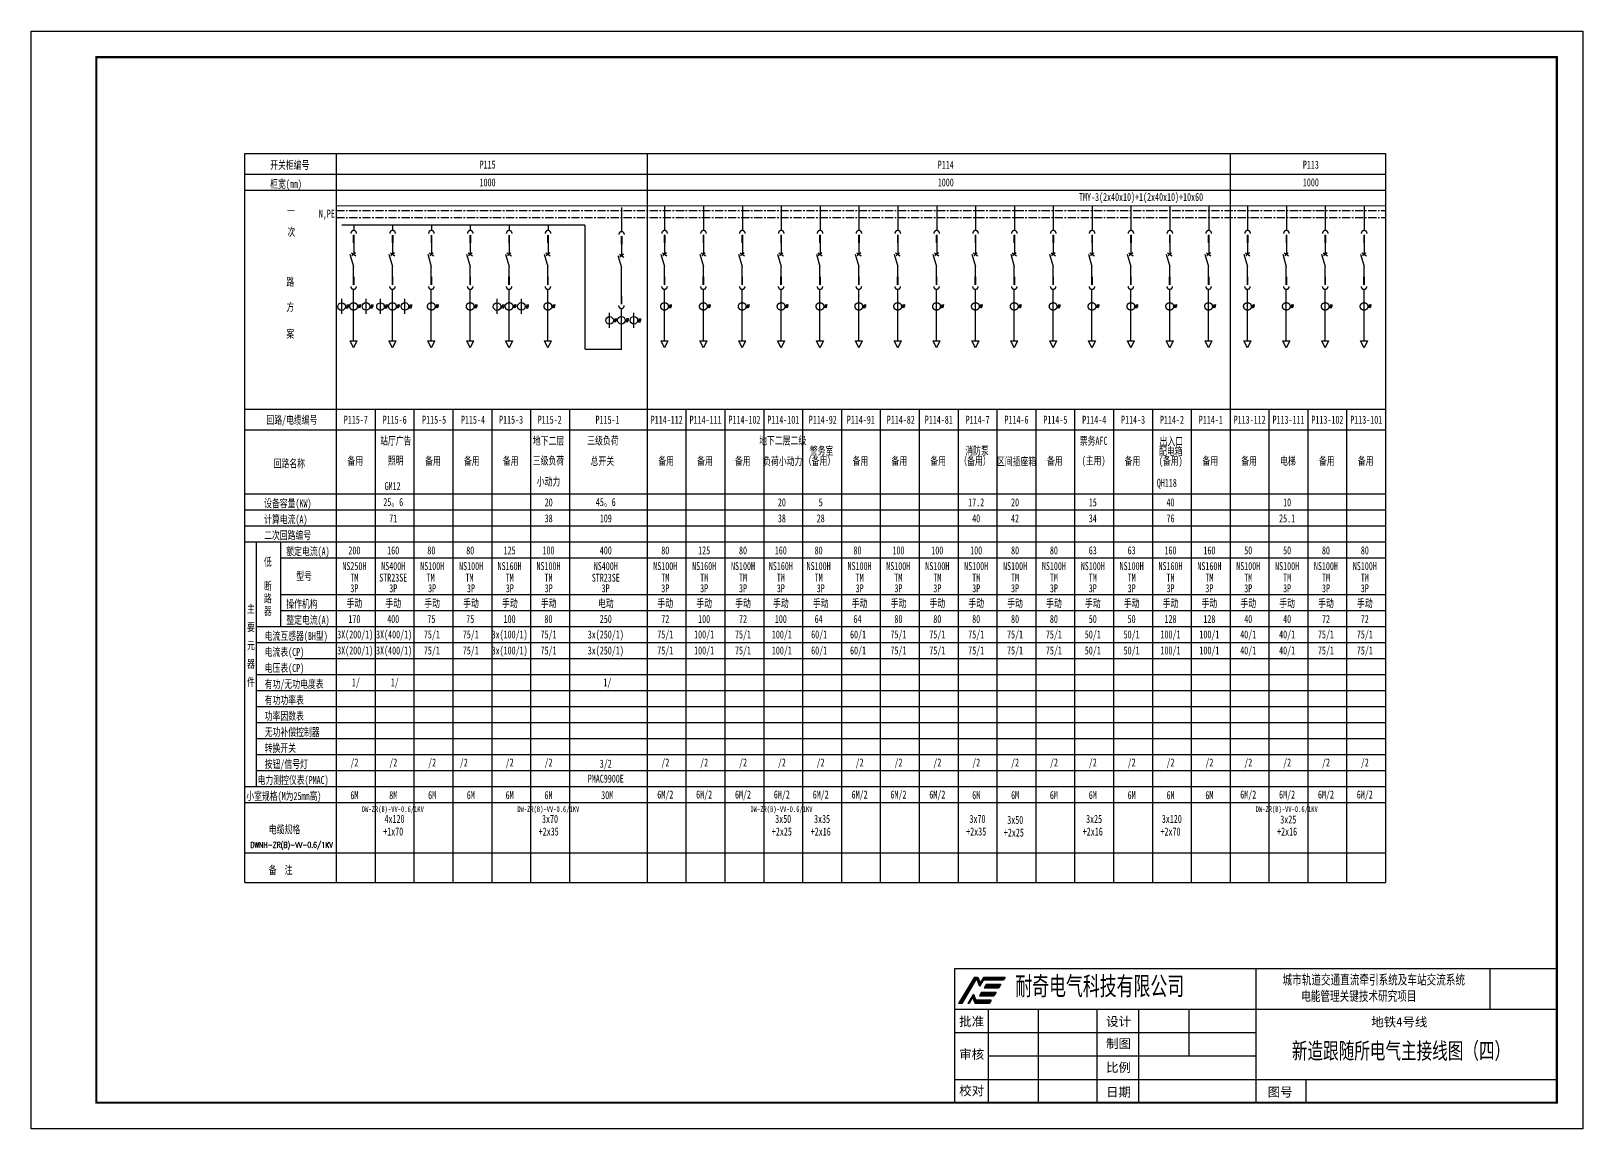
# Model space of a CAD drawing. Extents: x 686118 to 734033, y -182033 to -161883.
# Drawn here: x 710273 to 734033, y -182033 to -165233 of the extents above; entities that cross this region are included whole.
import ezdxf
from ezdxf.enums import TextEntityAlignment as Align

# ---------------------------------------------------------------- set-up
doc = ezdxf.new("R2010")
doc.units = 0
doc.header["$LTSCALE"] = 100
doc.header["$MEASUREMENT"] = 0
for name, pattern in [('ACAD_ISO03W100', [30, 12, -18]), ('CENTER', [2, 1.25, -0.25, 0.25, -0.25]), ('CONTINOUS', [2.5, 1.25, 0.25, 0.25, 0.25, 0.25, 0.25])]:
    doc.linetypes.add(name, pattern=pattern)
doc.layers.get('0').update_dxf_attribs({"color": 3, "linetype": 'CONTINUOUS'})
for name, color, linetype in [('01', 7, 'CONTINUOUS'), ('02', 1, 'CONTINUOUS'), ('1', 7, 'ACAD_ISO03W100'), ('11', 1, 'CONTINUOUS'), ('图框', 4, 'CONTINUOUS'), ('文字', 7, 'CONTINUOUS'), ('标注', 7, 'CONTINUOUS'), ('预埋件', 7, 'CONTINUOUS')]:
    doc.layers.add(name, color=color, linetype=linetype)
doc.styles.add('FSDBHZ', font='TXT.SHX', dxfattribs={"width": 0.707, "bigfont": 'HZFS.SHX'})
doc.styles.add('HT', font='simhei.ttf')
doc.styles.get("Standard").update_dxf_attribs({"font": 'COMPLEX', "width": 0.666667, "bigfont": 'DXT'})
doc.styles.add('WEN', font='', dxfattribs={"width": 0.7})
doc.styles.get('WEN').set_extended_font_data('SimSun')
pattern_1 = [(45, (965297.757, -248823.082), (-26.60573, 26.60573), [])]

# ---------------------------------------------------------------- blocks, each defined once
blk = doc.blocks.new('A$C25B51346')
at = {"layer": '11', "style": 'FSDBHZ', "width": 0.65}
blk.add_text('DWNH-ZR(B)-VV-0.6/1KV', height=250, dxfattribs=at).set_placement((1639, 125), align=Align.MIDDLE)
blk = doc.blocks.new('图框')
at = {"layer": '图框'}
h = blk.add_hatch(dxfattribs=at)
h.set_pattern_fill('ANSI31', color=5, scale=11.850767)
h.set_pattern_definition(pattern_1)
h.paths.add_polyline_path([(1013864, -235026), (1013937, -234905), (1013353, -234905), (1013257, -234665), (1013039, -235026), (1013091, -235026), (1013227, -234800), (1013318, -235026)], flags=17)
h.paths.add_polyline_path([(1012684, -235026), (1012807, -235026), (1013380, -234075), (1013493, -234358), (1013636, -234122), (1014409, -234122), (1014474, -234014), (1013649, -234014), (1013511, -234242), (1013420, -234014), (1013294, -234014)])
h = blk.add_hatch(dxfattribs=at)
h.set_pattern_fill('ANSI31', color=256, scale=11.850767)
h.set_pattern_definition(pattern_1)
h.paths.add_polyline_path([(1014312, -234282), (1013758, -234282), (1013666, -234434), (1014220, -234434)])
h.paths.add_polyline_path([(1014121, -234599), (1013567, -234599), (1013483, -234738), (1014037, -234738)])
h = blk.add_hatch(dxfattribs=at)
h.set_pattern_fill('ANSI31', color=3, scale=11.850767)
h.set_pattern_definition(pattern_1)
h.paths.add_polyline_path([(1013758, -234282), (1013666, -234434), (1014220, -234434), (1014312, -234282)])
h.paths.add_polyline_path([(1013567, -234599), (1013483, -234738), (1014037, -234738), (1014121, -234599)])
for p, q in [((1012536, -233704), (1012536, -238826)), ((1013294, -234014), (1012684, -235026)), ((1013294, -234014), (1013417, -234014)), ((1013420, -234014), (1013511, -234242)), ((1013649, -234014), (1013511, -234242)), ((1013649, -234014), (1014474, -234014)), ((1014474, -234014), (1014409, -234122)), ((1024062, -233704), (1024062, -238826)), ((1033026, -233704), (1033026, -235240)), ((1035587, -238826), (1035587, -233704)), ((1013380, -234075), (1012807, -235026)), ((1013380, -234075), (1013493, -234358)), ((1013567, -234599), (1013483, -234738)), ((1013636, -234122), (1013493, -234358)), ((1013567, -234599), (1014121, -234599)), ((1013636, -234122), (1014409, -234122)), ((1013758, -234282), (1013666, -234434)), ((1013666, -234434), (1014220, -234434)), ((1013758, -234282), (1014312, -234282)), ((1014121, -234599), (1014037, -234738)), ((1014312, -234282), (1014220, -234434)), ((1012807, -235026), (1012684, -235026)), ((1013257, -234665), (1013039, -235026)), ((1013091, -235026), (1013039, -235026)), ((1013227, -234800), (1013091, -235026)), ((1013227, -234800), (1013318, -235026)), ((1013257, -234665), (1013353, -234905)), ((1013864, -235026), (1013318, -235026)), ((1013937, -234905), (1013353, -234905)), ((1013483, -234738), (1014037, -234738)), ((1013937, -234905), (1013864, -235026)), ((1012536, -235240), (1024062, -235240)), ((1013817, -235240), (1013817, -238826)), ((1015737, -235240), (1015737, -238826)), ((1017985, -235240), (1017985, -237033)), ((1019579, -235240), (1019579, -238826)), ((1021500, -235240), (1021500, -237033)), ((1024062, -235240), (1035587, -235240)), ((1012536, -236137), (1024062, -236137)), ((1013817, -237033), (1024062, -237033)), ((1024062, -237033), (1024062, -237033)), ((1012536, -237930), (1024062, -237930)), ((1024062, -237930), (1035587, -237930)), ((1025982, -237930), (1025982, -238826)), ((1012536, -238826), (1035587, -238826))]:
    blk.add_line(p, q, dxfattribs=at)
at = {"layer": '图框', "lineweight": 30}
for p, q in [((1035587, -233704), (1012536, -233704)), ((1012536, -233704), (1012536, -238826))]:
    blk.add_line(p, q, dxfattribs=at)
at = {"layer": '图框', "linetype": 'CONTINOUS'}
for p, q in [((1017985, -237033), (1017985, -238826)), ((1021500, -238826), (1021500, -238826))]:
    blk.add_line(p, q, dxfattribs=at)
at = {"layer": '图框', "color": 0, "ltscale": 0.2, "style": 'HT'}
for s, p in [('批准', (1012711, -235889)), ('设计', (1018334, -235889)), ('地铁4号线', (1028485, -235907)), ('制图', (1018334, -236736)), ('审核', (1012711, -237145)), ('比例', (1018334, -237647)), ('校对', (1012711, -238539)), ('日期', (1018334, -238589)), ('图号', (1024520, -238589))]:
    blk.add_text(s, height=350, dxfattribs=at).set_placement(p)
at = {"layer": '图框', "color": 0, "insert": (1014858, -234002), "char_height": 711.05, "attachment_point": 1}
blk.add_mtext_dynamic_manual_height_columns('{\\fSimSun|b0|i0|c134|p2;耐奇电气科技有限公司}', width=8427.24, gutter_width=12.5, heights=[0], dxfattribs=at)

msp = doc.modelspace()

# ---------------------------------------------------------------- linework, layer by layer
at = {"const_width": 18.3}
for points, elevation in [([(714945, -167907), (731010, -167907)], -732), ([(715029, -168202), (718756, -168202)], -898)]:
    msp.add_lwpolyline(points, dxfattribs=dict(at, elevation=elevation))
at = {"layer": '01'}
for p, q in [((713548, -178264), (713548, -167108)), ((713548, -167108), (731010, -167108)), ((714945, -167108), (714945, -178264)), ((719705, -167108), (719705, -178264)), ((728630, -167108), (728630, -178264)), ((731010, -167108), (731010, -178264)), ((713548, -178264), (731010, -178264))]:
    msp.add_line(p, q, dxfattribs=at)
at = {"layer": '01', "color": 3, "linetype": 'CENTER'}
for p, q in [((714945, -167980), (731010, -167980)), ((714945, -168085), (731010, -168085))]:
    msp.add_line(p, q, dxfattribs=at)
at = {"layer": '02'}
for p, q in [((713548, -167423), (731010, -167423)), ((713548, -167668), (731010, -167668)), ((718756, -170099, -896), (718756, -168202, -896)), ((715030, -169563, -1796), (715030, -169332, -1796)), ((715402, -169563, -1796), (715402, -169332, -1796)), ((715625, -169563, -1796), (715625, -169332, -1796)), ((715997, -169563, -1796), (715997, -169332, -1796)), ((717410, -169563, -1796), (717410, -169332, -1796)), ((717782, -169563, -1796), (717782, -169332, -1796)), ((715141, -169448, -1796), (715087, -169448, -1796)), ((715112, -169419, -1796), (715098, -169478, -1796)), ((715132, -169419, -1796), (715119, -169478, -1796)), ((715514, -169448, -1796), (715459, -169448, -1796)), ((715484, -169419, -1796), (715471, -169479, -1796)), ((715505, -169419, -1796), (715491, -169479, -1796)), ((715736, -169448, -1796), (715682, -169448, -1796)), ((715707, -169419, -1796), (715693, -169478, -1796)), ((715727, -169419, -1796), (715714, -169478, -1796)), ((716109, -169448, -1796), (716054, -169448, -1796)), ((716079, -169419, -1796), (716066, -169479, -1796)), ((716100, -169419, -1796), (716086, -169479, -1796)), ((717521, -169448, -1796), (717467, -169448, -1796)), ((717492, -169419, -1796), (717478, -169478, -1796)), ((717512, -169419, -1796), (717499, -169478, -1796)), ((717894, -169448, -1796), (717839, -169448, -1796)), ((717864, -169419, -1796), (717851, -169479, -1796)), ((717885, -169419, -1796), (717871, -169479, -1796)), ((719131, -169775, -1695), (719131, -169544, -1695)), ((719213, -169631, -1695), (719200, -169690, -1695)), ((719233, -169631, -1695), (719220, -169690, -1695)), ((719395, -169628, -1695), (719382, -169687, -1695)), ((719416, -169628, -1695), (719403, -169687, -1695)), ((719504, -169775, -1695), (719504, -169544, -1695)), ((719585, -169631, -1695), (719572, -169691, -1695)), ((719606, -169631, -1695), (719593, -169691, -1695)), ((719243, -169660, -1695), (719188, -169660, -1695)), ((719425, -169657, -1695), (719370, -169657, -1695)), ((719615, -169660, -1695), (719560, -169660, -1695)), ((713548, -171019), (731010, -171019)), ((715540, -171019), (715540, -178264)), ((716135, -171019), (716135, -178264)), ((716730, -171019), (716730, -178264)), ((717325, -171019), (717325, -178264)), ((717920, -171019), (717920, -178264)), ((718515, -171019), (718515, -178264)), ((718515, -171019), (718515, -178264)), ((720300, -171019), (720300, -178264)), ((720895, -171019), (720895, -178264)), ((721490, -171019), (721490, -178264)), ((722085, -171019), (722085, -178264)), ((722680, -171019), (722680, -178264)), ((723275, -171019), (723275, -178264)), ((723870, -171019), (723870, -178264)), ((724465, -171019), (724465, -178264)), ((725060, -171019), (725060, -178264)), ((725655, -171019), (725655, -178264)), ((726250, -171019), (726250, -178264)), ((726845, -171019), (726845, -178264)), ((727440, -171019), (727440, -178264)), ((728035, -171019), (728035, -178264)), ((729225, -171019), (729225, -178264)), ((729820, -171019), (729820, -178264)), ((730415, -171019), (730415, -178264)), ((713548, -171334), (731010, -171334)), ((713548, -172314), (731010, -172314)), ((713548, -172559), (731010, -172559)), ((713548, -172804), (731010, -172804)), ((713548, -173049), (731010, -173049)), ((714090, -173294), (731010, -173294)), ((714090, -173854), (731010, -173854)), ((714090, -174099), (731010, -174099)), ((713723, -174344), (731010, -174344)), ((713723, -174589), (731010, -174589)), ((714318, -174834), (731010, -174834)), ((713723, -175079), (731010, -175079)), ((713723, -175324), (731010, -175324)), ((713723, -175569), (731010, -175569)), ((713723, -175814), (731010, -175814)), ((713723, -176059), (731010, -176059)), ((713723, -176304), (731010, -176304)), ((713723, -176549), (731010, -176549)), ((713548, -176794), (731010, -176794)), ((713548, -177039), (731010, -177039)), ((713548, -177809), (731010, -177809))]:
    msp.add_line(p, q, dxfattribs=at)
at = {"layer": '02', "color": 1}
for p, q in [((718756, -170099, -896), (719317, -170099, -795)), ((719312, -170099, -797), (719312, -169994, -797))]:
    msp.add_line(p, q, dxfattribs=at)
at = {"layer": '02'}
for centre in [(715028, -169449, -1796), (715401, -169447, -1796), (715623, -169449, -1796), (715996, -169447, -1796), (717408, -169449, -1796), (717781, -169447, -1796), (719130, -169661, -1695), (719312, -169658, -1695), (719502, -169658, -1695)]:
    msp.add_circle(centre, 58.2, dxfattribs=at)
at = {"layer": '1'}
for p, q in [((719314, -167933, -797), (719314, -168305, -797)), ((719973, -167914, -898), (719973, -168286, -898)), ((720568, -167914, -898), (720568, -168286, -898)), ((721163, -167914, -898), (721163, -168286, -898)), ((721758, -167914, -898), (721758, -168286, -898)), ((722353, -167914, -898), (722353, -168286, -898)), ((722948, -167914, -898), (722948, -168286, -898)), ((723543, -167914, -898), (723543, -168286, -898)), ((724138, -167914, -898), (724138, -168286, -898)), ((724733, -167914, -898), (724733, -168286, -898)), ((725328, -167914, -898), (725328, -168286, -898)), ((725923, -167914, -898), (725923, -168286, -898)), ((726518, -167914, -898), (726518, -168286, -898)), ((727113, -167914, -898), (727113, -168286, -898)), ((727708, -167914, -898), (727708, -168286, -898)), ((728303, -167914, -898), (728303, -168286, -898)), ((728898, -167914, -898), (728898, -168286, -898)), ((729493, -167914, -898), (729493, -168286, -898)), ((730088, -167914, -898), (730088, -168286, -898)), ((730683, -167914, -898), (730683, -168286, -898)), ((715213, -168202, -898), (715213, -168286, -898)), ((715808, -168202, -898), (715808, -168286, -898)), ((716403, -168202, -898), (716403, -168286, -898)), ((716998, -168202, -898), (716998, -168286, -898)), ((717593, -168202, -898), (717593, -168286, -898)), ((718188, -168202, -898), (718188, -168286, -898)), ((715213, -168352, -898), (715213, -168461, -898)), ((715213, -168403, -898), (715213, -168650, -898)), ((715213, -168403, -898), (715213, -168650, -898)), ((715808, -168403, -898), (715808, -168650, -898)), ((715808, -168403, -898), (715808, -168650, -898)), ((716403, -168403, -898), (716403, -168650, -898)), ((716403, -168403, -898), (716403, -168650, -898)), ((716998, -168403, -898), (716998, -168650, -898)), ((716998, -168403, -898), (716998, -168650, -898)), ((717593, -168403, -898), (717593, -168650, -898)), ((717593, -168403, -898), (717593, -168650, -898)), ((718188, -168403, -898), (718188, -168650, -898)), ((718188, -168403, -898), (718188, -168650, -898)), ((719314, -168370, -797), (719314, -168480, -797)), ((719314, -168421, -797), (719314, -168668, -797)), ((719314, -168421, -797), (719314, -168668, -797)), ((719973, -168352, -898), (719973, -168461, -898)), ((719973, -168403, -898), (719973, -168650, -898)), ((719973, -168403, -898), (719973, -168650, -898)), ((720568, -168352, -898), (720568, -168461, -898)), ((720568, -168403, -898), (720568, -168650, -898)), ((720568, -168403, -898), (720568, -168650, -898)), ((721163, -168352, -898), (721163, -168461, -898)), ((721163, -168403, -898), (721163, -168650, -898)), ((721163, -168403, -898), (721163, -168650, -898)), ((721758, -168352, -898), (721758, -168461, -898)), ((721758, -168403, -898), (721758, -168650, -898)), ((721758, -168403, -898), (721758, -168650, -898)), ((722353, -168352, -898), (722353, -168461, -898)), ((722353, -168403, -898), (722353, -168650, -898)), ((722353, -168403, -898), (722353, -168650, -898)), ((722948, -168352, -898), (722948, -168461, -898)), ((722948, -168403, -898), (722948, -168650, -898)), ((722948, -168403, -898), (722948, -168650, -898)), ((723543, -168352, -898), (723543, -168461, -898)), ((723543, -168403, -898), (723543, -168650, -898)), ((723543, -168403, -898), (723543, -168650, -898)), ((724138, -168352, -898), (724138, -168461, -898)), ((724138, -168403, -898), (724138, -168650, -898)), ((724138, -168403, -898), (724138, -168650, -898)), ((724733, -168352, -898), (724733, -168461, -898)), ((724733, -168403, -898), (724733, -168650, -898)), ((724733, -168403, -898), (724733, -168650, -898)), ((725328, -168352, -898), (725328, -168461, -898)), ((725328, -168403, -898), (725328, -168650, -898)), ((725328, -168403, -898), (725328, -168650, -898)), ((725923, -168352, -898), (725923, -168461, -898)), ((725923, -168403, -898), (725923, -168650, -898)), ((725923, -168403, -898), (725923, -168650, -898)), ((726518, -168352, -898), (726518, -168461, -898)), ((726518, -168403, -898), (726518, -168650, -898)), ((726518, -168403, -898), (726518, -168650, -898)), ((727113, -168352, -898), (727113, -168461, -898)), ((727113, -168403, -898), (727113, -168650, -898)), ((727113, -168403, -898), (727113, -168650, -898)), ((727708, -168352, -898), (727708, -168461, -898)), ((727708, -168403, -898), (727708, -168650, -898)), ((727708, -168403, -898), (727708, -168650, -898)), ((728303, -168352, -898), (728303, -168461, -898)), ((728303, -168403, -898), (728303, -168650, -898)), ((728303, -168403, -898), (728303, -168650, -898)), ((728898, -168352, -898), (728898, -168461, -898)), ((728898, -168403, -898), (728898, -168650, -898)), ((728898, -168403, -898), (728898, -168650, -898)), ((729493, -168352, -898), (729493, -168461, -898)), ((729493, -168403, -898), (729493, -168650, -898)), ((729493, -168403, -898), (729493, -168650, -898)), ((730088, -168352, -898), (730088, -168461, -898)), ((730088, -168403, -898), (730088, -168650, -898)), ((730088, -168403, -898), (730088, -168650, -898)), ((730683, -168352, -898), (730683, -168461, -898)), ((730683, -168403, -898), (730683, -168650, -898)), ((730683, -168403, -898), (730683, -168650, -898)), ((715156, -168648, -898), (715211, -168834, -898)), ((715179, -168626, -898), (715247, -168673, -898)), ((715240, -168626, -898), (715186, -168673, -898)), ((715751, -168648, -898), (715806, -168834, -898)), ((715774, -168626, -898), (715842, -168673, -898)), ((715835, -168626, -898), (715781, -168673, -898)), ((716346, -168648, -898), (716401, -168834, -898)), ((716369, -168626, -898), (716437, -168673, -898)), ((716430, -168626, -898), (716376, -168673, -898)), ((716941, -168648, -898), (716996, -168834, -898)), ((716964, -168626, -898), (717032, -168673, -898)), ((717025, -168626, -898), (716971, -168673, -898)), ((717536, -168648, -898), (717591, -168834, -898)), ((717559, -168626, -898), (717627, -168673, -898)), ((717620, -168626, -898), (717566, -168673, -898)), ((718131, -168648, -898), (718186, -168834, -898)), ((718154, -168626, -898), (718222, -168673, -898)), ((718215, -168626, -898), (718161, -168673, -898)), ((719257, -168667, -797), (719312, -168853, -797)), ((719280, -168645, -797), (719349, -168692, -797)), ((719341, -168645, -797), (719287, -168692, -797)), ((719916, -168648, -898), (719971, -168834, -898)), ((719939, -168626, -898), (720007, -168673, -898)), ((720000, -168626, -898), (719946, -168673, -898)), ((720511, -168648, -898), (720566, -168834, -898)), ((720534, -168626, -898), (720602, -168673, -898)), ((720595, -168626, -898), (720541, -168673, -898)), ((721106, -168648, -898), (721161, -168834, -898)), ((721129, -168626, -898), (721197, -168673, -898)), ((721190, -168626, -898), (721136, -168673, -898)), ((721701, -168648, -898), (721756, -168834, -898)), ((721724, -168626, -898), (721792, -168673, -898)), ((721785, -168626, -898), (721731, -168673, -898)), ((722296, -168648, -898), (722351, -168834, -898)), ((722319, -168626, -898), (722387, -168673, -898)), ((722380, -168626, -898), (722326, -168673, -898)), ((722891, -168648, -898), (722946, -168834, -898)), ((722914, -168626, -898), (722982, -168673, -898)), ((722975, -168626, -898), (722921, -168673, -898)), ((723486, -168648, -898), (723541, -168834, -898)), ((723509, -168626, -898), (723577, -168673, -898)), ((723570, -168626, -898), (723516, -168673, -898)), ((724081, -168648, -898), (724136, -168834, -898)), ((724104, -168626, -898), (724172, -168673, -898)), ((724165, -168626, -898), (724111, -168673, -898)), ((724676, -168648, -898), (724731, -168834, -898)), ((724699, -168626, -898), (724767, -168673, -898)), ((724760, -168626, -898), (724706, -168673, -898)), ((725271, -168648, -898), (725326, -168834, -898)), ((725294, -168626, -898), (725362, -168673, -898)), ((725355, -168626, -898), (725301, -168673, -898)), ((725866, -168648, -898), (725921, -168834, -898)), ((725889, -168626, -898), (725957, -168673, -898)), ((725950, -168626, -898), (725896, -168673, -898)), ((726461, -168648, -898), (726516, -168834, -898)), ((726484, -168626, -898), (726552, -168673, -898)), ((726545, -168626, -898), (726491, -168673, -898)), ((727056, -168648, -898), (727111, -168834, -898)), ((727079, -168626, -898), (727147, -168673, -898)), ((727140, -168626, -898), (727086, -168673, -898)), ((727651, -168648, -898), (727706, -168834, -898)), ((727674, -168626, -898), (727742, -168673, -898)), ((727735, -168626, -898), (727681, -168673, -898)), ((728246, -168648, -898), (728301, -168834, -898)), ((728269, -168626, -898), (728337, -168673, -898)), ((728330, -168626, -898), (728276, -168673, -898)), ((728841, -168648, -898), (728896, -168834, -898)), ((728864, -168626, -898), (728932, -168673, -898)), ((728925, -168626, -898), (728871, -168673, -898)), ((729436, -168648, -898), (729491, -168834, -898)), ((729459, -168626, -898), (729527, -168673, -898)), ((729520, -168626, -898), (729466, -168673, -898)), ((730031, -168648, -898), (730086, -168834, -898)), ((730054, -168626, -898), (730122, -168673, -898)), ((730115, -168626, -898), (730061, -168673, -898)), ((730626, -168648, -898), (730681, -168834, -898)), ((730649, -168626, -898), (730717, -168673, -898)), ((730710, -168626, -898), (730656, -168673, -898)), ((715211, -169098, -898), (715211, -168834, -898)), ((715806, -169073, -898), (715806, -168834, -898)), ((716401, -169073, -898), (716401, -168834, -898)), ((716996, -169073, -898), (716996, -168834, -898)), ((717591, -169073, -898), (717591, -168834, -898)), ((718186, -169073, -898), (718186, -168834, -898)), ((719312, -169389, -797), (719312, -168853, -797)), ((719971, -169098, -898), (719971, -168834, -898)), ((720566, -169098, -898), (720566, -168834, -898)), ((721161, -169098, -898), (721161, -168834, -898)), ((721756, -169098, -898), (721756, -168834, -898)), ((722351, -169098, -898), (722351, -168834, -898)), ((722946, -169098, -898), (722946, -168834, -898)), ((723541, -169098, -898), (723541, -168834, -898)), ((724136, -169098, -898), (724136, -168834, -898)), ((724731, -169098, -898), (724731, -168834, -898)), ((725326, -169098, -898), (725326, -168834, -898)), ((725921, -169098, -898), (725921, -168834, -898)), ((726516, -169098, -898), (726516, -168834, -898)), ((727111, -169098, -898), (727111, -168834, -898)), ((727706, -169098, -898), (727706, -168834, -898)), ((728301, -169098, -898), (728301, -168834, -898)), ((728896, -169098, -898), (728896, -168834, -898)), ((729491, -169098, -898), (729491, -168834, -898)), ((730086, -169098, -898), (730086, -168834, -898)), ((730681, -169098, -898), (730681, -168834, -898)), ((715211, -169119, -898), (715211, -169010, -898)), ((715806, -169119, -898), (715806, -169010, -898)), ((716401, -169119, -898), (716401, -169010, -898)), ((716996, -169119, -898), (716996, -169010, -898)), ((717591, -169119, -898), (717591, -169010, -898)), ((718186, -169119, -898), (718186, -169010, -898)), ((719971, -169119, -898), (719971, -169010, -898)), ((720566, -169119, -898), (720566, -169010, -898)), ((721161, -169119, -898), (721161, -169010, -898)), ((721756, -169119, -898), (721756, -169010, -898)), ((722351, -169119, -898), (722351, -169010, -898)), ((722946, -169119, -898), (722946, -169010, -898)), ((723541, -169119, -898), (723541, -169010, -898)), ((724136, -169119, -898), (724136, -169010, -898)), ((724731, -169119, -898), (724731, -169010, -898)), ((725326, -169119, -898), (725326, -169010, -898)), ((725921, -169119, -898), (725921, -169010, -898)), ((726516, -169119, -898), (726516, -169010, -898)), ((727111, -169119, -898), (727111, -169010, -898)), ((727706, -169119, -898), (727706, -169010, -898)), ((728301, -169119, -898), (728301, -169010, -898)), ((728896, -169119, -898), (728896, -169010, -898)), ((729491, -169119, -898), (729491, -169010, -898)), ((730086, -169119, -898), (730086, -169010, -898)), ((730681, -169119, -898), (730681, -169010, -898)), ((715211, -169976, -898), (715211, -169185, -898)), ((715806, -169976, -898), (715806, -169185, -898)), ((716401, -169976, -898), (716401, -169185, -898)), ((716996, -169976, -898), (716996, -169185, -898)), ((717591, -169976, -898), (717591, -169185, -898)), ((718186, -169976, -898), (718186, -169185, -898)), ((719312, -169384, -797), (719312, -169204, -797)), ((719312, -169413, -797), (719312, -169303, -797)), ((719971, -169976, -898), (719971, -169185, -898)), ((720566, -169976, -898), (720566, -169185, -898)), ((721161, -169976, -898), (721161, -169185, -898)), ((721756, -169976, -898), (721756, -169185, -898)), ((722351, -169976, -898), (722351, -169185, -898)), ((722946, -169976, -898), (722946, -169185, -898)), ((723541, -169976, -898), (723541, -169185, -898)), ((724136, -169976, -898), (724136, -169185, -898)), ((724731, -169976, -898), (724731, -169185, -898)), ((725326, -169976, -898), (725326, -169185, -898)), ((725921, -169976, -898), (725921, -169185, -898)), ((726516, -169976, -898), (726516, -169185, -898)), ((727111, -169976, -898), (727111, -169185, -898)), ((727706, -169976, -898), (727706, -169185, -898)), ((728301, -169976, -898), (728301, -169185, -898)), ((728896, -169976, -898), (728896, -169185, -898)), ((729491, -169976, -898), (729491, -169185, -898)), ((730086, -169976, -898), (730086, -169185, -898)), ((730681, -169976, -898), (730681, -169185, -898)), ((715324, -169445, -898), (715269, -169445, -898)), ((715294, -169416, -898), (715281, -169475, -898)), ((715315, -169416, -898), (715301, -169475, -898)), ((715919, -169445, -898), (715864, -169445, -898)), ((715889, -169416, -898), (715876, -169475, -898)), ((715910, -169416, -898), (715896, -169475, -898)), ((716514, -169445, -898), (716459, -169445, -898)), ((716484, -169416, -898), (716471, -169475, -898)), ((716505, -169416, -898), (716491, -169475, -898)), ((717109, -169445, -898), (717054, -169445, -898)), ((717079, -169416, -898), (717066, -169475, -898)), ((717100, -169416, -898), (717086, -169475, -898)), ((717704, -169445, -898), (717649, -169445, -898)), ((717674, -169416, -898), (717661, -169475, -898)), ((717695, -169416, -898), (717681, -169475, -898)), ((718299, -169445, -898), (718244, -169445, -898)), ((718269, -169416, -898), (718256, -169475, -898)), ((718290, -169416, -898), (718276, -169475, -898)), ((719312, -169994, -797), (719312, -169478, -797)), ((719312, -169994, -797), (719312, -169478, -797)), ((720084, -169445, -898), (720029, -169445, -898)), ((720054, -169416, -898), (720041, -169475, -898)), ((720075, -169416, -898), (720061, -169475, -898)), ((720679, -169445, -898), (720624, -169445, -898)), ((720649, -169416, -898), (720636, -169475, -898)), ((720670, -169416, -898), (720656, -169475, -898)), ((721274, -169445, -898), (721219, -169445, -898)), ((721244, -169416, -898), (721231, -169475, -898)), ((721265, -169416, -898), (721251, -169475, -898)), ((721869, -169445, -898), (721814, -169445, -898)), ((721839, -169416, -898), (721826, -169475, -898)), ((721860, -169416, -898), (721846, -169475, -898)), ((722464, -169445, -898), (722409, -169445, -898)), ((722434, -169416, -898), (722421, -169475, -898)), ((722455, -169416, -898), (722441, -169475, -898)), ((723059, -169445, -898), (723004, -169445, -898)), ((723029, -169416, -898), (723016, -169475, -898)), ((723050, -169416, -898), (723036, -169475, -898)), ((723654, -169445, -898), (723599, -169445, -898)), ((723624, -169416, -898), (723611, -169475, -898)), ((723645, -169416, -898), (723631, -169475, -898)), ((724249, -169445, -898), (724194, -169445, -898)), ((724219, -169416, -898), (724206, -169475, -898)), ((724240, -169416, -898), (724226, -169475, -898)), ((724844, -169445, -898), (724789, -169445, -898)), ((724814, -169416, -898), (724801, -169475, -898)), ((724835, -169416, -898), (724821, -169475, -898)), ((725439, -169445, -898), (725384, -169445, -898)), ((725409, -169416, -898), (725396, -169475, -898)), ((725430, -169416, -898), (725416, -169475, -898)), ((726034, -169445, -898), (725979, -169445, -898)), ((726004, -169416, -898), (725991, -169475, -898)), ((726025, -169416, -898), (726011, -169475, -898)), ((726629, -169445, -898), (726574, -169445, -898)), ((726599, -169416, -898), (726586, -169475, -898)), ((726620, -169416, -898), (726606, -169475, -898)), ((727224, -169445, -898), (727169, -169445, -898)), ((727194, -169416, -898), (727181, -169475, -898)), ((727215, -169416, -898), (727201, -169475, -898)), ((727819, -169445, -898), (727764, -169445, -898)), ((727789, -169416, -898), (727776, -169475, -898)), ((727810, -169416, -898), (727796, -169475, -898)), ((728414, -169445, -898), (728359, -169445, -898)), ((728384, -169416, -898), (728371, -169475, -898)), ((728405, -169416, -898), (728391, -169475, -898)), ((729009, -169445, -898), (728954, -169445, -898)), ((728979, -169416, -898), (728966, -169475, -898)), ((729000, -169416, -898), (728986, -169475, -898)), ((729604, -169445, -898), (729549, -169445, -898)), ((729574, -169416, -898), (729561, -169475, -898)), ((729595, -169416, -898), (729581, -169475, -898)), ((730199, -169445, -898), (730144, -169445, -898)), ((730169, -169416, -898), (730156, -169475, -898)), ((730190, -169416, -898), (730176, -169475, -898)), ((730794, -169445, -898), (730739, -169445, -898)), ((730764, -169416, -898), (730751, -169475, -898)), ((730785, -169416, -898), (730771, -169475, -898)), ((715211, -170080, -898), (715158, -169976, -898)), ((715158, -169976, -898), (715263, -169976, -898)), ((715263, -169976, -898), (715211, -170080, -898)), ((715806, -170080, -898), (715753, -169976, -898)), ((715753, -169976, -898), (715858, -169976, -898)), ((715858, -169976, -898), (715806, -170080, -898)), ((716401, -170080, -898), (716348, -169976, -898)), ((716348, -169976, -898), (716453, -169976, -898)), ((716453, -169976, -898), (716401, -170080, -898)), ((716996, -170080, -898), (716943, -169976, -898)), ((716943, -169976, -898), (717048, -169976, -898)), ((717048, -169976, -898), (716996, -170080, -898)), ((717591, -170080, -898), (717538, -169976, -898)), ((717538, -169976, -898), (717643, -169976, -898)), ((717643, -169976, -898), (717591, -170080, -898)), ((718186, -170080, -898), (718133, -169976, -898)), ((718133, -169976, -898), (718238, -169976, -898)), ((718238, -169976, -898), (718186, -170080, -898)), ((719971, -170080, -898), (719918, -169976, -898)), ((719918, -169976, -898), (720023, -169976, -898)), ((720023, -169976, -898), (719971, -170080, -898)), ((720566, -170080, -898), (720513, -169976, -898)), ((720513, -169976, -898), (720618, -169976, -898)), ((720618, -169976, -898), (720566, -170080, -898)), ((721161, -170080, -898), (721108, -169976, -898)), ((721108, -169976, -898), (721213, -169976, -898)), ((721213, -169976, -898), (721161, -170080, -898)), ((721756, -170080, -898), (721703, -169976, -898)), ((721703, -169976, -898), (721808, -169976, -898)), ((721808, -169976, -898), (721756, -170080, -898)), ((722351, -170080, -898), (722298, -169976, -898)), ((722298, -169976, -898), (722403, -169976, -898)), ((722403, -169976, -898), (722351, -170080, -898)), ((722946, -170080, -898), (722893, -169976, -898)), ((722893, -169976, -898), (722998, -169976, -898)), ((722998, -169976, -898), (722946, -170080, -898)), ((723541, -170080, -898), (723488, -169976, -898)), ((723488, -169976, -898), (723593, -169976, -898)), ((723593, -169976, -898), (723541, -170080, -898)), ((724136, -170080, -898), (724083, -169976, -898)), ((724083, -169976, -898), (724188, -169976, -898)), ((724188, -169976, -898), (724136, -170080, -898)), ((724731, -170080, -898), (724678, -169976, -898)), ((724678, -169976, -898), (724783, -169976, -898)), ((724783, -169976, -898), (724731, -170080, -898)), ((725326, -170080, -898), (725273, -169976, -898)), ((725273, -169976, -898), (725378, -169976, -898)), ((725378, -169976, -898), (725326, -170080, -898)), ((725921, -170080, -898), (725868, -169976, -898)), ((725868, -169976, -898), (725973, -169976, -898)), ((725973, -169976, -898), (725921, -170080, -898)), ((726516, -170080, -898), (726463, -169976, -898)), ((726463, -169976, -898), (726568, -169976, -898)), ((726568, -169976, -898), (726516, -170080, -898)), ((727111, -170080, -898), (727058, -169976, -898)), ((727058, -169976, -898), (727163, -169976, -898)), ((727163, -169976, -898), (727111, -170080, -898)), ((727706, -170080, -898), (727653, -169976, -898)), ((727653, -169976, -898), (727758, -169976, -898)), ((727758, -169976, -898), (727706, -170080, -898)), ((728301, -170080, -898), (728248, -169976, -898)), ((728248, -169976, -898), (728353, -169976, -898)), ((728353, -169976, -898), (728301, -170080, -898)), ((728896, -170080, -898), (728843, -169976, -898)), ((728843, -169976, -898), (728948, -169976, -898)), ((728948, -169976, -898), (728896, -170080, -898)), ((729491, -170080, -898), (729438, -169976, -898)), ((729438, -169976, -898), (729543, -169976, -898)), ((729543, -169976, -898), (729491, -170080, -898)), ((730086, -170080, -898), (730033, -169976, -898)), ((730033, -169976, -898), (730138, -169976, -898)), ((730138, -169976, -898), (730086, -170080, -898)), ((730681, -170080, -898), (730628, -169976, -898)), ((730628, -169976, -898), (730733, -169976, -898)), ((730733, -169976, -898), (730681, -170080, -898))]:
    msp.add_line(p, q, dxfattribs=at)
at = {"layer": '1', "const_width": 28.3}
for points, elevation in [([(715213, -168352), (715213, -168478)], -898), ([(715808, -168352), (715808, -168478)], -898), ([(716403, -168352), (716403, -168478)], -898), ([(716998, -168352), (716998, -168478)], -898), ([(717593, -168352), (717593, -168478)], -898), ([(718188, -168352), (718188, -168478)], -898), ([(719314, -168370), (719314, -168496)], -797), ([(719973, -168352), (719973, -168478)], -898), ([(720568, -168352), (720568, -168478)], -898), ([(721163, -168352), (721163, -168478)], -898), ([(721758, -168352), (721758, -168478)], -898), ([(722353, -168352), (722353, -168478)], -898), ([(722948, -168352), (722948, -168478)], -898), ([(723543, -168352), (723543, -168478)], -898), ([(724138, -168352), (724138, -168478)], -898), ([(724733, -168352), (724733, -168478)], -898), ([(725328, -168352), (725328, -168478)], -898), ([(725923, -168352), (725923, -168478)], -898), ([(726518, -168352), (726518, -168478)], -898), ([(727113, -168352), (727113, -168478)], -898), ([(727708, -168352), (727708, -168478)], -898), ([(728303, -168352), (728303, -168478)], -898), ([(728898, -168352), (728898, -168478)], -898), ([(729493, -168352), (729493, -168478)], -898), ([(730088, -168352), (730088, -168478)], -898), ([(730683, -168352), (730683, -168478)], -898), ([(715211, -168994), (715211, -169119)], -898), ([(715806, -168994), (715806, -169119)], -898), ([(716401, -168994), (716401, -169119)], -898), ([(716996, -168994), (716996, -169119)], -898), ([(717591, -168994), (717591, -169119)], -898), ([(718186, -168994), (718186, -169119)], -898), ([(719971, -168994), (719971, -169119)], -898), ([(720566, -168994), (720566, -169119)], -898), ([(721161, -168994), (721161, -169119)], -898), ([(721756, -168994), (721756, -169119)], -898), ([(722351, -168994), (722351, -169119)], -898), ([(722946, -168994), (722946, -169119)], -898), ([(723541, -168994), (723541, -169119)], -898), ([(724136, -168994), (724136, -169119)], -898), ([(724731, -168994), (724731, -169119)], -898), ([(725326, -168994), (725326, -169119)], -898), ([(725921, -168994), (725921, -169119)], -898), ([(726516, -168994), (726516, -169119)], -898), ([(727111, -168994), (727111, -169119)], -898), ([(727706, -168994), (727706, -169119)], -898), ([(728301, -168994), (728301, -169119)], -898), ([(728896, -168994), (728896, -169119)], -898), ([(729491, -168994), (729491, -169119)], -898), ([(730086, -168994), (730086, -169119)], -898), ([(730681, -168994), (730681, -169119)], -898), ([(719312, -169287), (719312, -169413)], -797)]:
    msp.add_lwpolyline(points, dxfattribs=dict(at, elevation=elevation))
at = {"layer": '1'}
for centre in [(715211, -169447, -898), (715806, -169447, -898), (716401, -169447, -898), (716996, -169447, -898), (717591, -169447, -898), (718186, -169447, -898), (719971, -169447, -898), (720566, -169447, -898), (721161, -169447, -898), (721756, -169447, -898), (722351, -169447, -898), (722946, -169447, -898), (723541, -169447, -898), (724136, -169447, -898), (724731, -169447, -898), (725326, -169447, -898), (725921, -169447, -898), (726516, -169447, -898), (727111, -169447, -898), (727706, -169447, -898), (728301, -169447, -898), (728896, -169447, -898), (729491, -169447, -898), (730086, -169447, -898), (730681, -169447, -898)]:
    msp.add_circle(centre, 58.2, dxfattribs=at)
for centre, start, end in [((715213, -168330, -898), 0, 180), ((715808, -168330, -898), 0, 180), ((716403, -168330, -898), 0, 180), ((716998, -168330, -898), 0, 180), ((717593, -168330, -898), 0, 180), ((718188, -168330, -898), 0, 180), ((719314, -168348, -797), 0, 180), ((719973, -168330, -898), 0, 180), ((720568, -168330, -898), 0, 180), ((721163, -168330, -898), 0, 180), ((721758, -168330, -898), 0, 180), ((722353, -168330, -898), 0, 180), ((722948, -168330, -898), 0, 180), ((723543, -168330, -898), 0, 180), ((724138, -168330, -898), 0, 180), ((724733, -168330, -898), 0, 180), ((725328, -168330, -898), 0, 180), ((725923, -168330, -898), 0, 180), ((726518, -168330, -898), 0, 180), ((727113, -168330, -898), 0, 180), ((727708, -168330, -898), 0, 180), ((728303, -168330, -898), 0, 180), ((728898, -168330, -898), 0, 180), ((729493, -168330, -898), 0, 180), ((730088, -168330, -898), 0, 180), ((730683, -168330, -898), 0, 180), ((715211, -169141, -898), 180, 0), ((715806, -169141, -898), 180, 0), ((716401, -169141, -898), 180, 0), ((716996, -169141, -898), 180, 0), ((717591, -169141, -898), 180, 0), ((718186, -169141, -898), 180, 0), ((719971, -169141, -898), 180, 0), ((720566, -169141, -898), 180, 0), ((721161, -169141, -898), 180, 0), ((721756, -169141, -898), 180, 0), ((722351, -169141, -898), 180, 0), ((722946, -169141, -898), 180, 0), ((723541, -169141, -898), 180, 0), ((724136, -169141, -898), 180, 0), ((724731, -169141, -898), 180, 0), ((725326, -169141, -898), 180, 0), ((725921, -169141, -898), 180, 0), ((726516, -169141, -898), 180, 0), ((727111, -169141, -898), 180, 0), ((727706, -169141, -898), 180, 0), ((728301, -169141, -898), 180, 0), ((728896, -169141, -898), 180, 0), ((729491, -169141, -898), 180, 0), ((730086, -169141, -898), 180, 0), ((730681, -169141, -898), 180, 0), ((719312, -169434, -797), 180, 0)]:
    msp.add_arc(centre, 43.8, start, end, dxfattribs=at)
at = {"layer": '11'}
for p, q in [((713723, -176794), (713723, -173049)), ((714090, -173049), (714090, -174344))]:
    msp.add_line(p, q, dxfattribs=at)
at = {"layer": '图框'}
msp.add_lwpolyline([(710273, -165233), (734033, -165233), (734033, -182033), (710273, -182033)], close=True, dxfattribs=at)
at = {"layer": '图框', "const_width": 32}
msp.add_lwpolyline([(711273, -165633), (733633, -165633), (733633, -181633), (711273, -181633)], close=True, dxfattribs=at)

# ---------------------------------------------------------------- block references
at = {"layer": '图框', "color": 0, "linetype": 'CONTINOUS', "xscale": 0.4000000000232831, "yscale": 0.4000000000232831, "zscale": 0.4}
msp.add_blockref('图框', (319398, -86103), dxfattribs=at)
at = {"layer": '预埋件', "color": 0, "linetype": 'CONTINOUS', "xscale": 0.3499999999767169, "yscale": 0.3500000000058208, "zscale": 0.35}
msp.add_blockref('A$C25B51346', (713688, -177737), dxfattribs=at)

# ---------------------------------------------------------------- texts
at = {"layer": '11', "style": 'WEN', "width": 0.7}
for s, height, p in [('开关柜编号', 122.5, (713934, -167345)), ('柜宽(mm)', 122.5, (713934, -167634)), ('一', 122, (714193, -168048)), ('次', 122, (714199, -168369)), ('路', 122, (714182, -169134)), ('方', 122, (714182, -169517)), ('案', 122, (714182, -169929)), ('回路/电缆编号', 122.5, (713876, -171245)), ('回路名称', 122.5, (713987, -171913)), ('设备容量(KW)', 122.5, (713841, -172521)), ('计算电流(A)', 122.5, (713841, -172766)), ('二次回路编号', 122.5, (713841, -173011)), ('额定电流(A)', 122.5, (714180, -173256)), ('低', 122, (713838, -173417)), ('断', 122, (713838, -173786)), ('型号', 122.5, (714333, -173636)), ('路', 122, (713838, -173977)), ('操作机构', 122.5, (714180, -174061)), ('主', 122, (713580, -174136)), ('器', 122, (713838, -174168)), ('要', 122, (713580, -174416)), ('整定电流(A)', 122.5, (714180, -174306)), ('元', 122, (713580, -174696)), ('电流互感器(BH型)', 122.5, (713850, -174551)), ('器', 122, (713580, -174976)), ('电流表(CP)', 122.5, (713850, -174796)), ('电压表(CP)', 122.5, (713850, -175041)), ('件', 122, (713580, -175256)), ('有功/无功电度表', 122.5, (713850, -175286)), ('有功功率表', 122.5, (713850, -175531)), ('功率因数表', 122.5, (713850, -175776)), ('无功补偿控制器', 122.5, (713851, -176021)), ('转换开关', 122.5, (713850, -176266)), ('按钮/信号灯', 122.5, (713850, -176511)), ('电力测控仪表(PMAC)', 122.5, (713741, -176756)), ('小室规格(M为25mm高)', 122.5, (713568, -177001)), ('电缆规格', 122.5, (713913, -177512)), ('备  注', 122.5, (713913, -178132))]:
    msp.add_text(s, height=height, dxfattribs=at).set_placement(p)
for s, height, p in [('P115', 122.5, (717263, -167278, -732)), ('P114', 122.5, (724277, -167279)), ('P113', 122.5, (729867, -167279)), ('1000', 122.5, (717263, -167550, -732)), ('1000', 122.5, (724277, -167550)), ('1000', 122.5, (729867, -167550)), ('TMY-3(2x40x10)+1(2x40x10)+10x60', 122.5, (727267, -167782)), ('N,PE', 122.5, (714801, -168044)), ('P115-7', 122.5, (715245, -171182)), ('P115-6', 122.5, (715840, -171182)), ('P115-5', 122.5, (716444, -171182)), ('P115-4', 122.5, (717039, -171182)), ('P115-3', 122.5, (717622, -171182)), ('P115-2', 122.5, (718213, -171182)), ('P115-1', 122.5, (719099, -171182)), ('P114-112', 122.5, (720005, -171182)), ('P114-111', 122.5, (720600, -171182)), ('P114-102', 122.5, (721195, -171182)), ('P114-101', 122.5, (721790, -171182)), ('P114-92', 122.5, (722394, -171182)), ('P114-91', 122.5, (722977, -171182)), ('P114-82', 122.5, (723589, -171182)), ('P114-81', 122.5, (724170, -171182)), ('P114-7', 122.5, (724765, -171182)), ('P114-6', 122.5, (725360, -171182)), ('P114-5', 122.5, (725955, -171182)), ('P114-4', 122.5, (726550, -171182)), ('P114-3', 122.5, (727145, -171182)), ('P114-2', 122.5, (727740, -171182)), ('P114-1', 122.5, (728335, -171182)), ('P113-112', 122.5, (728930, -171182)), ('P113-111', 122.5, (729525, -171182)), ('P113-102', 122.5, (730120, -171182)), ('P113-101', 122.5, (730715, -171182)), ('站厅广告', 122.5, (715857, -171500)), ('地下二层', 122.5, (718195, -171500)), ('三级负荷', 122.5, (719028, -171496)), ('地下二层二级', 122.5, (721781, -171497)), ('票务AFC', 122.5, (726541, -171500)), ('出入口', 122.5, (727731, -171508)), ('备用', 122.5, (715236, -171808)), ('照明', 122.5, (715857, -171806)), ('备用', 122.5, (716426, -171808)), ('备用', 122.5, (717021, -171808)), ('备用', 122.5, (717616, -171808)), ('三级负荷', 122.5, (718195, -171803)), ('总开关', 122.5, (719020, -171810)), ('备用', 122.5, (719996, -171808)), ('备用', 122.5, (720591, -171808)), ('备用', 122.5, (721170, -171808)), ('负荷小动力', 122.5, (721781, -171812)), ('（备用）', 122.5, (722344, -171808)), ('警务室', 122.5, (722376, -171651)), ('备用', 122.5, (722971, -171808)), ('备用', 122.5, (723566, -171808)), ('备用', 122.5, (724161, -171808)), ('（备用）', 122.5, (724724, -171808)), ('消防泵', 122.5, (724756, -171651)), ('区间插座箱', 122.5, (725361, -171813)), ('备用', 122.5, (725946, -171808)), ('(主用)', 122.5, (726541, -171811)), ('备用', 122.5, (727136, -171808)), ('配电箱', 122.5, (727722, -171660)), ('(备用)', 122.5, (727722, -171817)), ('备用', 122.5, (728326, -171808)), ('备用', 122.5, (728921, -171808)), ('电梯', 122.5, (729516, -171808)), ('备用', 122.5, (730111, -171808)), ('备用', 122.5, (730706, -171808)), ('GM12', 122.5, (715808, -172197)), ('小动力', 122.5, (718195, -172125)), ('QH118', 122.5, (727662, -172160)), ('25。6', 122.5, (715818, -172446)), ('20', 122.5, (718198, -172446)), ('45。6', 122.5, (719072, -172446)), ('20', 122.5, (721768, -172446)), ('5', 122, (722363, -172446)), ('17.2', 122.5, (724743, -172446)), ('20', 122.5, (725338, -172446)), ('15', 122.5, (726528, -172446)), ('40', 122.5, (727718, -172446)), ('10', 122.5, (729503, -172446)), ('71', 122.5, (715818, -172691)), ('38', 122.5, (718198, -172691)), ('109', 122.5, (719072, -172691)), ('38', 122.5, (721768, -172691)), ('28', 122.5, (722363, -172691)), ('40', 122.5, (724743, -172691)), ('42', 122.5, (725338, -172691)), ('34', 122.5, (726528, -172691)), ('76', 122.5, (727718, -172691)), ('25.1', 122.5, (729503, -172691)), ('200', 122.5, (715223, -173181)), ('160', 122.5, (715818, -173181)), ('80', 122.5, (716402, -173181)), ('80', 122.5, (716997, -173181)), ('125', 122.5, (717600, -173181)), ('100', 122.5, (718195, -173181)), ('400', 122.5, (719072, -173181)), ('80', 122.5, (719983, -173181)), ('125', 122.5, (720578, -173181)), ('80', 122.5, (721173, -173181)), ('160', 122.5, (721752, -173181)), ('80', 122.5, (722331, -173181)), ('80', 122.5, (722926, -173181)), ('100', 122.5, (723553, -173181)), ('100', 122.5, (724148, -173181)), ('100', 122.5, (724743, -173181)), ('80', 122.5, (725338, -173181)), ('80', 122.5, (725933, -173181)), ('63', 122.5, (726528, -173181)), ('63', 122.5, (727123, -173181)), ('160', 122.5, (727718, -173181)), ('160', 122.5, (728313, -173181)), ('50', 122.5, (728908, -173181)), ('50', 122.5, (729503, -173181)), ('80', 122.5, (730098, -173181)), ('80', 122.5, (730693, -173181)), ('NS250H', 122.5, (715223, -173420)), ('NS400H', 122.5, (715818, -173420)), ('NS100H', 122.5, (716415, -173420)), ('NS100H', 122.5, (717010, -173420)), ('NS160H', 122.5, (717600, -173420)), ('NS100H', 122.5, (718195, -173420)), ('NS400H', 122.5, (719072, -173420)), ('NS100H', 122.5, (719983, -173420)), ('NS160H', 122.5, (720578, -173420)), ('NS100H', 122.5, (721173, -173420)), ('NS160H', 122.5, (721752, -173420)), ('NS100H', 122.5, (722331, -173420)), ('NS100H', 122.5, (722958, -173420)), ('NS100H', 122.5, (723550, -173420)), ('NS100H', 122.5, (724148, -173420)), ('NS100H', 122.5, (724743, -173420)), ('NS100H', 122.5, (725338, -173420)), ('NS100H', 122.5, (725933, -173420)), ('NS100H', 122.5, (726528, -173420)), ('NS100H', 122.5, (727123, -173420)), ('NS160H', 122.5, (727718, -173420)), ('NS160H', 122.5, (728313, -173420)), ('NS100H', 122.5, (728908, -173420)), ('NS100H', 122.5, (729503, -173420)), ('NS100H', 122.5, (730098, -173420)), ('NS100H', 122.5, (730693, -173420)), ('TM', 122.5, (715223, -173597)), ('STR23SE', 122.5, (715818, -173597)), ('TM', 122.5, (716390, -173597)), ('TM', 122.5, (716985, -173597)), ('TM', 122.5, (717600, -173597)), ('TM', 122.5, (718195, -173597)), ('STR23SE', 122.5, (719072, -173598)), ('TM', 122.5, (719983, -173597)), ('TM', 122.5, (720578, -173597)), ('TM', 122.5, (721173, -173597)), ('TM', 122.5, (721752, -173597)), ('TM', 122.5, (722331, -173597)), ('TM', 122.5, (722958, -173597)), ('TM', 122.5, (723550, -173597)), ('TM', 122.5, (724148, -173597)), ('TM', 122.5, (724743, -173597)), ('TM', 122.5, (725338, -173597)), ('TM', 122.5, (725933, -173597)), ('TM', 122.5, (726528, -173597)), ('TM', 122.5, (727123, -173597)), ('TM', 122.5, (727718, -173597)), ('TM', 122.5, (728313, -173597)), ('TM', 122.5, (728908, -173597)), ('TM', 122.5, (729503, -173597)), ('TM', 122.5, (730098, -173597)), ('TM', 122.5, (730693, -173597)), ('手动', 122.5, (715223, -173986)), ('3P', 122.5, (715223, -173761)), ('手动', 122.5, (715818, -173986)), ('3P', 122.5, (715818, -173761)), ('手动', 122.5, (716413, -173986)), ('3P', 122.5, (716413, -173761)), ('手动', 122.5, (717008, -173986)), ('3P', 122.5, (717008, -173761)), ('手动', 122.5, (717603, -173986)), ('3P', 122.5, (717603, -173761)), ('手动', 122.5, (718198, -173986)), ('3P', 122.5, (718198, -173761)), ('电动', 122.5, (719072, -173986)), ('3P', 122.5, (719069, -173761)), ('手动', 122.5, (719983, -173986)), ('3P', 122.5, (719983, -173761)), ('手动', 122.5, (720578, -173986)), ('3P', 122.5, (720578, -173761)), ('手动', 122.5, (721173, -173986)), ('3P', 122.5, (721173, -173761)), ('手动', 122.5, (721752, -173986)), ('3P', 122.5, (721752, -173761)), ('手动', 122.5, (722363, -173986)), ('3P', 122.5, (722363, -173761)), ('手动', 122.5, (722958, -173986)), ('3P', 122.5, (722958, -173761)), ('手动', 122.5, (723553, -173986)), ('3P', 122.5, (723553, -173761)), ('手动', 122.5, (724148, -173986)), ('3P', 122.5, (724148, -173761)), ('手动', 122.5, (724743, -173986)), ('3P', 122.5, (724743, -173761)), ('手动', 122.5, (725338, -173986)), ('3P', 122.5, (725338, -173761)), ('手动', 122.5, (725933, -173986)), ('3P', 122.5, (725933, -173761)), ('手动', 122.5, (726528, -173986)), ('3P', 122.5, (726528, -173761)), ('手动', 122.5, (727123, -173986)), ('3P', 122.5, (727123, -173761)), ('手动', 122.5, (727718, -173986)), ('3P', 122.5, (727718, -173761)), ('手动', 122.5, (728313, -173986)), ('3P', 122.5, (728313, -173761)), ('手动', 122.5, (728908, -173986)), ('3P', 122.5, (728908, -173761)), ('手动', 122.5, (729503, -173986)), ('3P', 122.5, (729503, -173761)), ('手动', 122.5, (730098, -173986)), ('3P', 122.5, (730098, -173761)), ('手动', 122.5, (730693, -173986)), ('3P', 122.5, (730693, -173761)), ('3X(200/1)', 122.5, (715236, -174476)), ('170', 122.5, (715223, -174231)), ('3X(400/1)', 122.5, (715831, -174476)), ('400', 122.5, (715818, -174231)), ('75/1', 122.5, (716410, -174476)), ('75', 122.5, (716402, -174231)), ('75/1', 122.5, (717005, -174476)), ('75', 122.5, (716997, -174231)), ('3x(100/1)', 122.5, (717600, -174476)), ('100', 122.5, (717600, -174231)), ('75/1', 122.5, (718195, -174476)), ('80', 122.5, (718195, -174231)), ('3x(250/1)', 122.5, (719072, -174476)), ('250', 122.5, (719072, -174231)), ('75/1', 122.5, (719983, -174476)), ('72', 122.5, (719983, -174231)), ('100/1', 122.5, (720578, -174476)), ('100', 122.5, (720578, -174231)), ('75/1', 122.5, (721173, -174476)), ('72', 122.5, (721173, -174231)), ('100/1', 122.5, (721768, -174476)), ('100', 122.5, (721752, -174231)), ('60/1', 122.5, (722339, -174476)), ('64', 122.5, (722331, -174231)), ('60/1', 122.5, (722934, -174476)), ('64', 122.5, (722926, -174231)), ('75/1', 122.5, (723553, -174476)), ('80', 122.5, (723553, -174231)), ('75/1', 122.5, (724148, -174476)), ('80', 122.5, (724148, -174231)), ('75/1', 122.5, (724743, -174476)), ('80', 122.5, (724743, -174231)), ('75/1', 122.5, (725338, -174476)), ('80', 122.5, (725338, -174231)), ('75/1', 122.5, (725933, -174476)), ('80', 122.5, (725933, -174231)), ('50/1', 122.5, (726528, -174476)), ('50', 122.5, (726528, -174231)), ('50/1', 122.5, (727123, -174476)), ('50', 122.5, (727123, -174231)), ('100/1', 122.5, (727718, -174476)), ('128', 122.5, (727718, -174231)), ('100/1', 122.5, (728313, -174476)), ('128', 122.5, (728313, -174231)), ('40/1', 122.5, (728908, -174476)), ('40', 122.5, (728908, -174231)), ('40/1', 122.5, (729503, -174476)), ('40', 122.5, (729503, -174231)), ('75/1', 122.5, (730098, -174476)), ('72', 122.5, (730098, -174231)), ('75/1', 122.5, (730693, -174476)), ('72', 122.5, (730693, -174231)), ('3X(200/1)', 122.5, (715236, -174721)), ('3X(400/1)', 122.5, (715831, -174721)), ('75/1', 122.5, (716410, -174721)), ('75/1', 122.5, (717005, -174721)), ('3x(100/1)', 122.5, (717600, -174721)), ('75/1', 122.5, (718195, -174721)), ('3x(250/1)', 122.5, (719072, -174721)), ('75/1', 122.5, (719983, -174721)), ('100/1', 122.5, (720578, -174721)), ('75/1', 122.5, (721173, -174721)), ('100/1', 122.5, (721768, -174721)), ('60/1', 122.5, (722339, -174721)), ('60/1', 122.5, (722934, -174721)), ('75/1', 122.5, (723553, -174721)), ('75/1', 122.5, (724148, -174721)), ('75/1', 122.5, (724743, -174721)), ('75/1', 122.5, (725338, -174721)), ('75/1', 122.5, (725933, -174721)), ('50/1', 122.5, (726528, -174721)), ('50/1', 122.5, (727123, -174721)), ('100/1', 122.5, (727718, -174721)), ('100/1', 122.5, (728313, -174721)), ('40/1', 122.5, (728908, -174721)), ('40/1', 122.5, (729503, -174721)), ('75/1', 122.5, (730098, -174721)), ('75/1', 122.5, (730693, -174721)), ('1/', 122.5, (715246, -175210, -732)), ('1/', 122.5, (715841, -175210, -732)), ('1/', 122.5, (719096, -175210, -732)), ('/2', 122.5, (715223, -176436)), ('/2', 122.5, (715818, -176436)), ('/2', 122.5, (716413, -176436)), ('/2', 122.5, (716898, -176436)), ('/2', 122.5, (717600, -176436)), ('/2', 122.5, (718195, -176436)), ('3/2', 122.5, (719072, -176454)), ('/2', 122.5, (719983, -176436)), ('/2', 122.5, (720578, -176436)), ('/2', 122.5, (721173, -176436)), ('/2', 122.5, (721768, -176436)), ('/2', 122.5, (722360, -176436)), ('/2', 122.5, (722958, -176436)), ('/2', 122.5, (723553, -176436)), ('/2', 122.5, (724148, -176436)), ('/2', 122.5, (724743, -176436)), ('/2', 122.5, (725338, -176436)), ('/2', 122.5, (725933, -176436)), ('/2', 122.5, (726528, -176436)), ('/2', 122.5, (727123, -176436)), ('/2', 122.5, (727718, -176436)), ('/2', 122.5, (728313, -176436)), ('/2', 122.5, (728908, -176436)), ('/2', 122.5, (729503, -176436)), ('/2', 122.5, (730098, -176436)), ('/2', 122.5, (730693, -176436)), ('PMAC9900E', 122.5, (719072, -176673)), ('6M', 122.5, (715223, -176926)), ('6M', 122.5, (716413, -176926)), ('6M', 122.5, (717005, -176926)), ('6M', 122.5, (717600, -176926)), ('6M', 122.5, (718195, -176926)), ('30M', 122.5, (719094, -176926)), ('6M/2', 122.5, (719983, -176926)), ('6M/2', 122.5, (720578, -176926)), ('6M/2', 122.5, (721173, -176926)), ('6M/2', 122.5, (721768, -176926)), ('6M/2', 122.5, (722363, -176926)), ('6M/2', 122.5, (722958, -176926)), ('6M/2', 122.5, (723553, -176926)), ('6M/2', 122.5, (724148, -176926)), ('6M', 122.5, (724743, -176926)), ('6M', 122.5, (725338, -176926)), ('6M', 122.5, (725933, -176926)), ('6M', 122.5, (726528, -176926)), ('6M', 122.5, (727123, -176926)), ('6M', 122.5, (727718, -176926)), ('6M', 122.5, (728313, -176926)), ('6M/2', 122.5, (728908, -176926)), ('6M/2', 122.5, (729503, -176926)), ('6M/2', 122.5, (730098, -176926)), ('6M/2', 122.5, (730693, -176926)), ('DW-ZR(B)-VV-0.6/1KV', 87.5, (715812, -177146)), ('4x120', 122.5, (715838, -177290)), ('DW-ZR(B)-VV-0.6/1KV', 87.5, (718192, -177146)), ('3x70', 122.5, (718218, -177290)), ('DW-ZR(B)-VV-0.6/1KV', 87.5, (721762, -177146)), ('3x50', 122.5, (721788, -177290)), ('3x35', 122.5, (722383, -177290)), ('3x70', 122.5, (724763, -177290)), ('3x50', 122.5, (725341, -177305)), ('3x25', 122.5, (726548, -177290)), ('3x120', 122.5, (727738, -177290)), ('DW-ZR(B)-VV-0.6/1KV', 87.5, (729497, -177146)), ('3x25', 122.5, (729521, -177299)), ('+1x70', 122.5, (715818, -177483)), ('+2x35', 122.5, (718198, -177483)), ('+2x25', 122.5, (721768, -177483)), ('+2x16', 122.5, (722363, -177483)), ('+2x35', 122.5, (724743, -177483)), ('+2x25', 122.5, (725320, -177499)), ('+2x16', 122.5, (726528, -177483)), ('+2x70', 122.5, (727718, -177483)), ('+2x16', 122.5, (729503, -177483))]:
    msp.add_text(s, height=height, dxfattribs=at).set_placement(p, align=Align.MIDDLE)
at = {"layer": '11', "color": 2, "style": 'WEN', "width": 0.7}
msp.add_text('8M', height=122.5, dxfattribs=at).set_placement((715818, -176926), align=Align.MIDDLE)
at = {"layer": '文字', "color": 7, "ltscale": 0.2, "style": 'WEN', "width": 0.7}
msp.add_text('新造跟随所电气主接线图（四）', height=250, dxfattribs=at).set_placement((731247, -180962), align=Align.CENTER)
at = {"layer": '标注', "linetype": 'CONTINOUS', "insert": (729434, -179674), "char_height": 150, "attachment_point": 1, "style": 'WEN'}
msp.add_mtext_dynamic_manual_height_columns('城市轨道交通直流牵引系统及车站交流系统\\P    电能管理关键技术研究项目', width=3585.75, gutter_width=25, heights=[0], dxfattribs=at)

doc.saveas('drawing.dxf')
